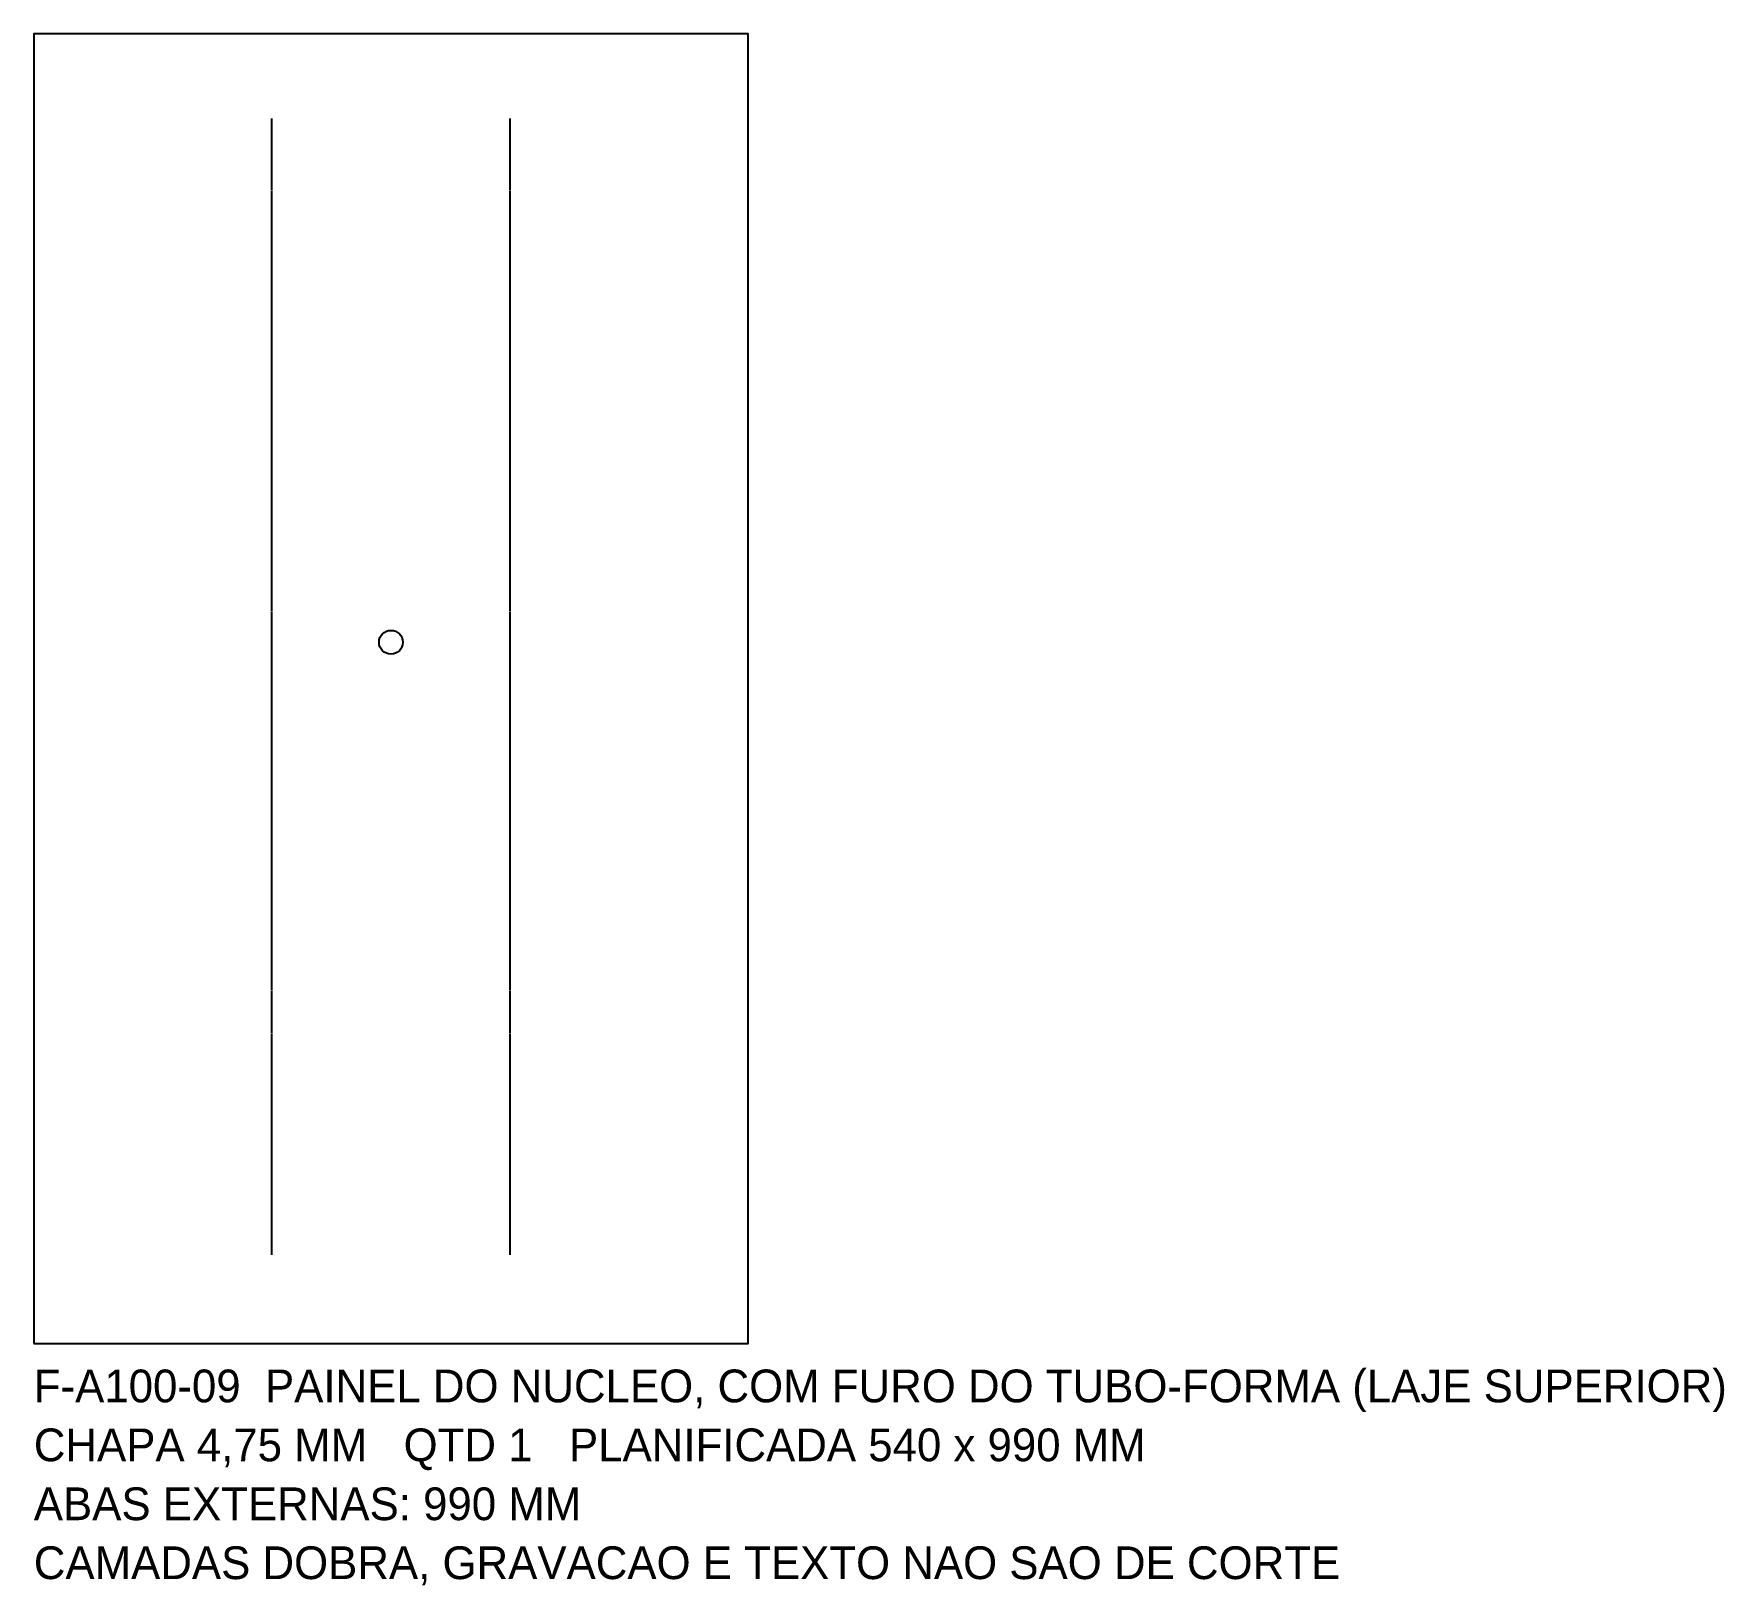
# Model space of a CAD drawing. Header units: millimetres. Extents: x 0 to 1278, y -183 to 990.
import ezdxf

# ---------------------------------------------------------------- set-up
doc = ezdxf.new("R2010")
doc.units = ezdxf.units.MM
doc.linetypes.add('DASHED', pattern=[1.524, 1.27, -0.254])
for name, color, linetype in [('CORTE', 7, 'CONTINUOUS'), ('GRAVACAO', 4, 'DASHED'), ('TEXTO', 3, 'CONTINUOUS')]:
    doc.layers.add(name, color=color, linetype=linetype)

msp = doc.modelspace()

# ---------------------------------------------------------------- linework, layer by layer
at = {"layer": 'CORTE'}
msp.add_lwpolyline([(0, 0), (540, 0), (540, 990), (0, 990)], close=True, dxfattribs=at)
msp.add_circle((270, 530), 9, dxfattribs=at)
at = {"layer": 'GRAVACAO'}
for p, q in [((180, 67), (180, 926)), ((360, 67), (360, 926))]:
    msp.add_line(p, q, dxfattribs=at)

# ---------------------------------------------------------------- texts
at = {"layer": 'TEXTO'}
for s, p in [('F-A100-09  PAINEL DO NUCLEO, COM FURO DO TUBO-FORMA (LAJE SUPERIOR)', (0, -44.55)), ('CHAPA 4,75 MM   QTD 1   PLANIFICADA 540 x 990 MM', (0, -89.1)), ('ABAS EXTERNAS: 990 MM', (0, -133.65)), ('CAMADAS DOBRA, GRAVACAO E TEXTO NAO SAO DE CORTE', (0, -178.2))]:
    msp.add_text(s, height=24.75, dxfattribs=at).set_placement(p)

doc.saveas('drawing.dxf')
